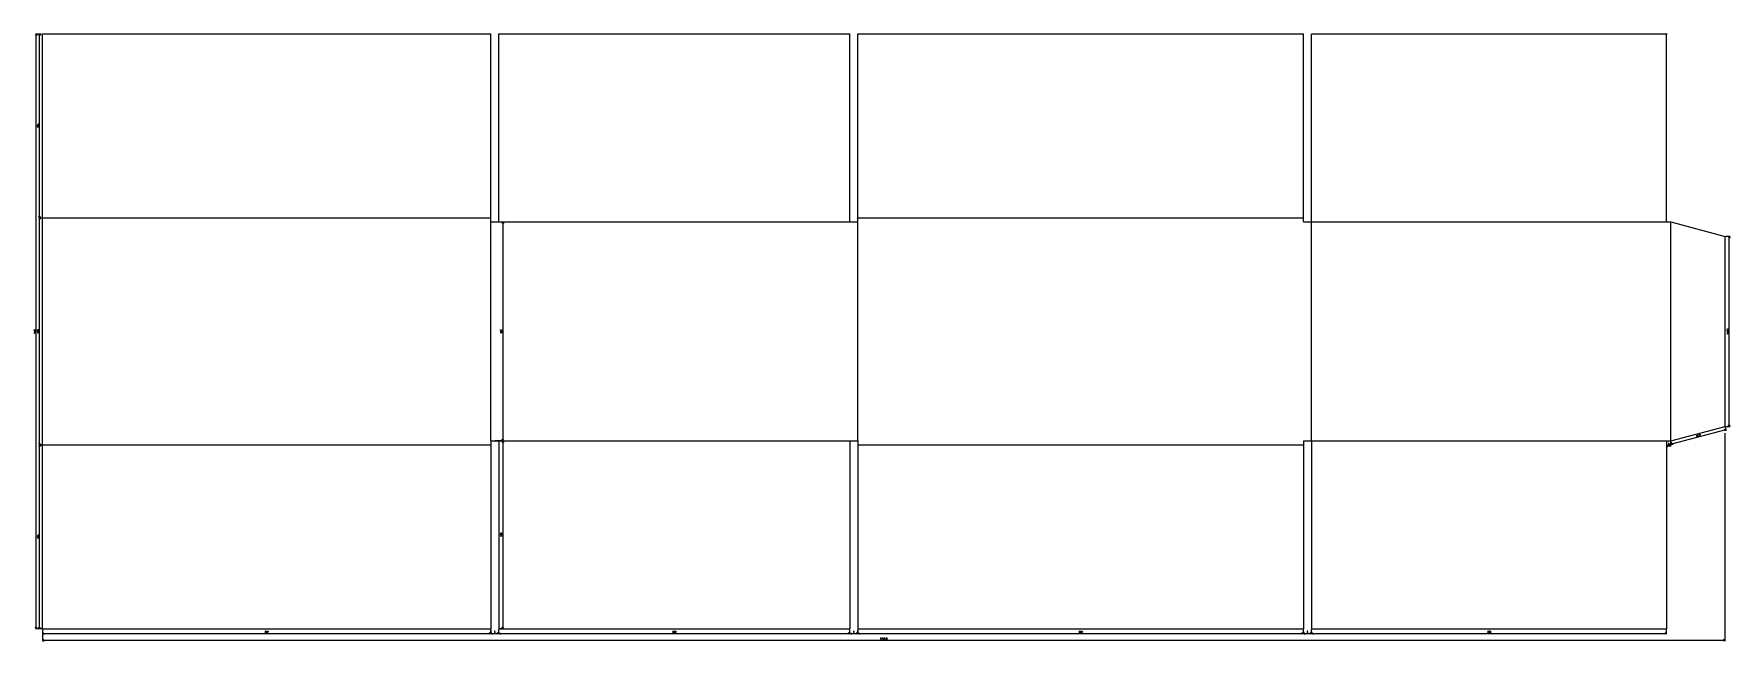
# Model space of a CAD drawing. Header units: millimetres. Extents: x 44 to 1300, y -315 to 134.
import ezdxf

# ---------------------------------------------------------------- set-up
doc = ezdxf.new("R2010")
doc.units = ezdxf.units.MM
for name, color, linetype, true_color in [('Bending', 6, 'CONTINUOUS', 0xff00ff), ('Cuts', 30, 'CONTINUOUS', 0xff9900), ('Dimensions', 254, 'CONTINUOUS', 0xb4dbd2)]:
    doc.layers.add(name, color=color, linetype=linetype, true_color=true_color)

msp = doc.modelspace()

# ---------------------------------------------------------------- linework, layer by layer
at = {"layer": 'Bending', "linetype": 'CONTINUOUS'}
for p, q in [((50.1, -2.4), (382.1, -2.4)), ((382.1, -167.4), (382.1, -5.4)), ((388.1, -5.4), (648.1, -5.4)), ((654.1, -2.4), (984.1, -2.4)), ((654.1, -167.4), (654.1, -5.4)), ((990.1, -5.4), (1253.1, -5.4)), ((990.1, -167.4), (990.1, -5.4)), ((1256.1, -167.4), (1256.1, -5.4)), ((50.1, -170.4), (382.1, -170.4)), ((388.1, -167.4), (648.1, -167.4)), ((654.1, -170.4), (984.1, -170.4)), ((990.1, -167.4), (1253.1, -167.4))]:
    msp.add_line(p, q, dxfattribs=at)
at = {"layer": 'Cuts', "linetype": 'CONTINUOUS'}
for p, q in [((50.1, -306.4), (50.1, 133.6)), ((50.1, 133.6), (382.1, 133.6)), ((382.1, -5.4), (382.1, 133.6)), ((388.1, 133.6), (648.1, 133.6)), ((388.1, -5.4), (388.1, 133.6)), ((648.1, -5.4), (648.1, 133.6)), ((654.1, 133.6), (984.1, 133.6)), ((654.1, -5.4), (654.1, 133.6)), ((984.1, -5.4), (984.1, 133.6)), ((990.1, -5.4), (990.1, 133.6)), ((990.4, 133.6), (1253.4, 133.6)), ((1253.1, -5.4), (1253.1, 133.6)), ((382.1, -5.4), (388.1, -5.4)), ((648.1, -5.4), (654.1, -5.4)), ((984.1, -5.4), (990.1, -5.4)), ((1253.1, -5.4), (1256.1, -5.4)), ((1256.1, -5.4), (1296.4, -16.2)), ((1296.4, -156.7), (1296.4, -16.2)), ((1256.1, -167.4), (1296.4, -156.7)), ((382.1, -167.4), (388.1, -167.4)), ((382.1, -167.4), (382.1, -306.4)), ((388.1, -167.4), (388.1, -306.4)), ((648.1, -167.4), (654.1, -167.4)), ((648.1, -167.4), (648.1, -306.4)), ((654.1, -167.4), (654.1, -306.4)), ((984.1, -167.4), (990.1, -167.4)), ((984.1, -167.4), (984.1, -306.4)), ((990.1, -167.4), (990.1, -306.4)), ((1253.1, -167.4), (1253.1, -306.4)), ((1253.1, -167.4), (1256.1, -167.4)), ((50.1, -306.4), (382.1, -306.4)), ((388.1, -306.4), (648.1, -306.4)), ((654.1, -306.4), (984.1, -306.4)), ((990.1, -306.4), (1253.1, -306.4))]:
    msp.add_line(p, q, dxfattribs=at)
at = {"layer": 'Dimensions', "linetype": 'CONTINUOUS'}
for p, q in [((45.5, 133.6), (44.913579, 132.473496)), ((44.91358, 133.6), (48.1, 133.6)), ((45.5, -306.4), (45.5, 133.6)), ((45.5, 133.6), (46.086421, 132.473496)), ((48, 133.6), (47.413579, 132.473496)), ((47.41358, 133.6), (49.2, 133.6)), ((48, -2.4), (48, 133.6)), ((48, 133.6), (48.586421, 132.473496)), ((46.304819, 66.742857), (46.304819, 66.552381)), ((46.304819, 66.552381), (46.352438, 66.457143)), ((46.304819, 65.266667), (46.304819, 65.885714)), ((46.304819, 65.885714), (46.685771, 65.552381)), ((47.304819, 64.647619), (46.304819, 64.647619)), ((46.304819, 64.647619), (46.447676, 64.552381)), ((46.352438, 66.457143), (46.400057, 66.409524)), ((46.400057, 66.409524), (46.542914, 66.314286)), ((46.447676, 64.552381), (46.542914, 64.457143)), ((46.542914, 66.314286), (46.73339, 66.266667)), ((46.542914, 64.457143), (46.590533, 64.361905)), ((46.73339, 66.742857), (46.685771, 66.647619)), ((46.685771, 66.647619), (46.685771, 66.457143)), ((46.685771, 66.457143), (46.73339, 66.361905)), ((46.685771, 65.695238), (46.73339, 65.790476)), ((46.685771, 65.552381), (46.685771, 65.695238)), ((46.781009, 66.790476), (46.73339, 66.742857)), ((46.73339, 66.361905), (46.781009, 66.314286)), ((46.73339, 66.266667), (47.114342, 66.266667)), ((46.73339, 65.790476), (46.781009, 65.838095)), ((46.876247, 66.838095), (46.781009, 66.790476)), ((46.781009, 66.314286), (46.876247, 66.266667)), ((46.781009, 65.838095), (46.876247, 65.885714)), ((47.114342, 66.838095), (46.876247, 66.838095)), ((46.876247, 65.885714), (47.114342, 65.885714)), ((47.20958, 66.790476), (47.114342, 66.838095)), ((47.114342, 66.266667), (47.20958, 66.314286)), ((47.114342, 65.885714), (47.20958, 65.838095)), ((47.2572, 66.742857), (47.20958, 66.790476)), ((47.20958, 66.314286), (47.2572, 66.361905)), ((47.20958, 65.838095), (47.2572, 65.790476)), ((47.2572, 65.314286), (47.20958, 65.266667)), ((47.304819, 66.647619), (47.2572, 66.742857)), ((47.2572, 66.361905), (47.304819, 66.457143)), ((47.2572, 65.790476), (47.304819, 65.695238)), ((47.304819, 65.409524), (47.2572, 65.314286)), ((47.304819, 66.457143), (47.304819, 66.647619)), ((47.304819, 65.695238), (47.304819, 65.409524)), ((47.304819, 64.933333), (47.304819, 64.361905)), ((48, -2.4), (47.413579, -1.273496)), ((48, -2.4), (47.413579, -3.526504)), ((49.2, -2.4), (47.41358, -2.4)), ((47.41358, -2.4), (49.2, -2.4)), ((48, -2.4), (48.586421, -1.273496)), ((48, -170.4), (48, -2.4)), ((48, -2.4), (48.586421, -3.526504)), ((385.2, -5.4), (391.58642, -5.4)), ((391, -5.4), (390.413579, -6.526504)), ((391, -5.4), (391, -167.4)), ((391, -5.4), (391.586421, -6.526504)), ((1300.08642, -16.2), (1296.9, -16.2)), ((1299.5, -16.2), (1298.913579, -17.326504)), ((1299.5, -156.7), (1299.5, -16.2)), ((1299.5, -16.2), (1300.086421, -17.326504)), ((43.7572, -86.447618), (44.471485, -86.685713)), ((43.7572, -87.399999), (44.471485, -87.638094)), ((43.804819, -85.399999), (43.852438, -85.304761)), ((43.804819, -85.495237), (43.804819, -85.399999)), ((43.852438, -85.590475), (43.804819, -85.495237)), ((43.852438, -85.304761), (43.900057, -85.257142)), ((43.900057, -85.638094), (43.852438, -85.590475)), ((43.900057, -85.257142), (43.995295, -85.209523)), ((43.995295, -85.685713), (43.900057, -85.638094)), ((43.995295, -85.209523), (44.185771, -85.161904)), ((44.185771, -85.733332), (43.995295, -85.685713)), ((44.138152, -86.209523), (44.804819, -86.209523)), ((44.138152, -87.161904), (44.804819, -87.161904)), ((44.185771, -85.161904), (44.423866, -85.161904)), ((44.423866, -85.733332), (44.185771, -85.733332)), ((44.423866, -85.161904), (44.614342, -85.209523)), ((44.614342, -85.685713), (44.423866, -85.733332)), ((44.471485, -86.685713), (44.471485, -86.066666)), ((44.471485, -87.638094), (44.471485, -87.019047)), ((44.614342, -85.209523), (44.70958, -85.257142)), ((44.70958, -85.638094), (44.614342, -85.685713)), ((44.70958, -85.257142), (44.7572, -85.304761)), ((44.7572, -85.590475), (44.70958, -85.638094)), ((44.7572, -85.304761), (44.804819, -85.399999)), ((44.804819, -85.495237), (44.7572, -85.590475)), ((44.804819, -85.399999), (44.804819, -85.495237)), ((46.304819, -85.35238), (46.352438, -85.257142)), ((46.304819, -85.542856), (46.304819, -85.35238)), ((46.352438, -85.638094), (46.304819, -85.542856)), ((46.304819, -86.209523), (46.304819, -86.399999)), ((46.304819, -86.399999), (46.352438, -86.495237)), ((47.304819, -87.35238), (46.304819, -87.35238)), ((46.304819, -87.35238), (46.447676, -87.447618)), ((46.352438, -85.257142), (46.400057, -85.209523)), ((46.400057, -85.685713), (46.352438, -85.638094)), ((46.352438, -86.495237), (46.400057, -86.542856)), ((46.400057, -85.209523), (46.495295, -85.161904)), ((46.495295, -85.733332), (46.400057, -85.685713)), ((46.400057, -86.542856), (46.542914, -86.638094)), ((46.447676, -87.447618), (46.542914, -87.542856)), ((46.495295, -85.161904), (46.542914, -85.161904)), ((46.542914, -85.733332), (46.495295, -85.733332)), ((46.542914, -85.161904), (46.638152, -85.209523)), ((46.638152, -85.685713), (46.542914, -85.733332)), ((46.542914, -86.638094), (46.73339, -86.685713)), ((46.542914, -87.542856), (46.590533, -87.638094)), ((46.638152, -85.209523), (46.685771, -85.257142)), ((46.685771, -85.638094), (46.638152, -85.685713)), ((46.685771, -85.257142), (46.73339, -85.35238)), ((46.73339, -85.542856), (46.685771, -85.638094)), ((46.73339, -86.209523), (46.685771, -86.304761)), ((46.685771, -86.304761), (46.685771, -86.495237)), ((46.685771, -86.495237), (46.73339, -86.590475)), ((46.781009, -85.257142), (46.73339, -85.35238)), ((46.73339, -85.35238), (46.73339, -85.542856)), ((46.73339, -85.542856), (46.781009, -85.638094)), ((46.781009, -86.161904), (46.73339, -86.209523)), ((46.73339, -86.590475), (46.781009, -86.638094)), ((46.73339, -86.685713), (47.114342, -86.685713)), ((46.828628, -85.209523), (46.781009, -85.257142)), ((46.781009, -85.638094), (46.828628, -85.685713)), ((46.876247, -86.114285), (46.781009, -86.161904)), ((46.781009, -86.638094), (46.876247, -86.685713)), ((46.923866, -85.161904), (46.828628, -85.209523)), ((46.828628, -85.685713), (46.923866, -85.733332)), ((47.114342, -86.114285), (46.876247, -86.114285)), ((47.114342, -85.161904), (46.923866, -85.161904)), ((46.923866, -85.733332), (47.114342, -85.733332)), ((47.20958, -85.209523), (47.114342, -85.161904)), ((47.114342, -85.733332), (47.20958, -85.685713)), ((47.20958, -86.161904), (47.114342, -86.114285)), ((47.114342, -86.685713), (47.20958, -86.638094)), ((47.2572, -85.257142), (47.20958, -85.209523)), ((47.20958, -85.685713), (47.2572, -85.638094)), ((47.2572, -86.209523), (47.20958, -86.161904)), ((47.20958, -86.638094), (47.2572, -86.590475)), ((47.304819, -85.35238), (47.2572, -85.257142)), ((47.2572, -85.638094), (47.304819, -85.542856)), ((47.304819, -86.304761), (47.2572, -86.209523)), ((47.2572, -86.590475), (47.304819, -86.495237)), ((47.304819, -85.542856), (47.304819, -85.35238)), ((47.304819, -86.495237), (47.304819, -86.304761)), ((47.304819, -87.066666), (47.304819, -87.638094)), ((389.304819, -85.35238), (389.352438, -85.257142)), ((389.304819, -85.590475), (389.304819, -85.35238)), ((389.352438, -85.685713), (389.304819, -85.590475)), ((389.304819, -86.209523), (389.304819, -86.399999)), ((389.304819, -86.399999), (389.352438, -86.495237)), ((390.304819, -87.35238), (389.304819, -87.35238)), ((389.304819, -87.35238), (389.447676, -87.447618)), ((389.352438, -85.257142), (389.400057, -85.209523)), ((389.400057, -85.733332), (389.352438, -85.685713)), ((389.352438, -86.495237), (389.400057, -86.542856)), ((389.400057, -85.209523), (389.495295, -85.161904)), ((389.400057, -86.542856), (389.542914, -86.638094)), ((389.447676, -87.447618), (389.542914, -87.542856)), ((389.495295, -85.161904), (389.590533, -85.161904)), ((389.542914, -86.638094), (389.73339, -86.685713)), ((389.542914, -87.542856), (389.590533, -87.638094)), ((389.590533, -85.161904), (389.73339, -85.209523)), ((389.73339, -86.209523), (389.685771, -86.304761)), ((389.685771, -86.304761), (389.685771, -86.495237)), ((389.685771, -86.495237), (389.73339, -86.590475)), ((389.73339, -85.209523), (390.304819, -85.780951)), ((389.781009, -86.161904), (389.73339, -86.209523)), ((389.73339, -86.590475), (389.781009, -86.638094)), ((389.73339, -86.685713), (390.114342, -86.685713)), ((389.876247, -86.114285), (389.781009, -86.161904)), ((389.781009, -86.638094), (389.876247, -86.685713)), ((390.114342, -86.114285), (389.876247, -86.114285)), ((390.20958, -86.161904), (390.114342, -86.114285)), ((390.114342, -86.685713), (390.20958, -86.638094)), ((390.2572, -86.209523), (390.20958, -86.161904)), ((390.20958, -86.638094), (390.2572, -86.590475)), ((390.304819, -86.304761), (390.2572, -86.209523)), ((390.2572, -86.590475), (390.304819, -86.495237)), ((390.304819, -85.780951), (390.304819, -85.161904)), ((390.304819, -86.495237), (390.304819, -86.304761)), ((390.304819, -87.066666), (390.304819, -87.638094)), ((1297.7572, -87.211904), (1298.471485, -87.449999)), ((1297.804819, -84.545238), (1297.804819, -85.021428)), ((1297.804819, -85.021428), (1298.281009, -85.069047)), ((1297.804819, -86.164285), (1297.852438, -86.069047)), ((1297.804819, -86.259523), (1297.804819, -86.164285)), ((1297.852438, -86.354761), (1297.804819, -86.259523)), ((1297.852438, -86.069047), (1297.900057, -86.021428)), ((1297.900057, -86.40238), (1297.852438, -86.354761)), ((1297.900057, -86.021428), (1297.995295, -85.973809)), ((1297.995295, -86.449999), (1297.900057, -86.40238)), ((1297.995295, -85.973809), (1298.185771, -85.92619)), ((1298.185771, -86.497618), (1297.995295, -86.449999)), ((1298.138152, -86.973809), (1298.804819, -86.973809)), ((1298.185771, -84.688095), (1298.23339, -84.592857)), ((1298.185771, -84.92619), (1298.185771, -84.688095)), ((1298.23339, -85.021428), (1298.185771, -84.92619)), ((1298.185771, -85.92619), (1298.423866, -85.92619)), ((1298.423866, -86.497618), (1298.185771, -86.497618)), ((1298.23339, -84.592857), (1298.281009, -84.545238)), ((1298.281009, -85.069047), (1298.23339, -85.021428)), ((1298.281009, -84.545238), (1298.376247, -84.497619)), ((1298.376247, -84.497619), (1298.614342, -84.497619)), ((1298.423866, -85.92619), (1298.614342, -85.973809)), ((1298.614342, -86.449999), (1298.423866, -86.497618)), ((1298.471485, -87.449999), (1298.471485, -86.830952)), ((1298.614342, -84.497619), (1298.70958, -84.545238)), ((1298.614342, -85.973809), (1298.70958, -86.021428)), ((1298.70958, -86.40238), (1298.614342, -86.449999)), ((1298.70958, -84.545238), (1298.7572, -84.592857)), ((1298.7572, -85.021428), (1298.70958, -85.069047)), ((1298.70958, -86.021428), (1298.7572, -86.069047)), ((1298.7572, -86.354761), (1298.70958, -86.40238)), ((1298.7572, -84.592857), (1298.804819, -84.688095)), ((1298.804819, -84.92619), (1298.7572, -85.021428)), ((1298.7572, -85.449999), (1298.804819, -85.449999)), ((1298.7572, -86.069047), (1298.804819, -86.164285)), ((1298.804819, -86.259523), (1298.7572, -86.354761)), ((1298.804819, -84.688095), (1298.804819, -84.92619)), ((1298.804819, -85.449999), (1298.900057, -85.497618)), ((1298.804819, -86.164285), (1298.804819, -86.259523)), ((1298.804819, -87.830952), (1298.804819, -88.40238)), ((1298.900057, -85.497618), (1298.947676, -85.545237)), ((1298.804819, -88.116666), (1297.804819, -88.116666)), ((1297.804819, -88.116666), (1297.947676, -88.211904)), ((1297.947676, -88.211904), (1298.042914, -88.307142)), ((1298.042914, -88.307142), (1298.090533, -88.40238)), ((1297.062881, -159.196646), (1256.762881, -169.896646)), ((1275.269013, -163.179923), (1275.222189, -163.931389)), ((1276.124748, -163.248332), (1276.044919, -163.318796)), ((1276.192357, -163.131843), (1276.124748, -163.248332)), ((1276.247746, -162.96933), (1276.192357, -163.131843)), ((1276.504364, -163.935843), (1276.247746, -162.96933)), ((1277.306307, -162.688273), (1277.950649, -162.517195)), ((1277.950649, -162.517195), (1277.793047, -163.593687)), ((1297.062881, -159.196646), (1295.823615, -158.918943)), ((1297.062881, -159.196646), (1296.124586, -160.05251)), ((1296.4, -315.48642), (1296.4, -161.8)), ((1296.528309, -157.183257), (1297.213367, -159.763429)), ((1296.9, -156.7), (1300.08642, -156.7)), ((1299.5, -156.7), (1298.913579, -155.573496)), ((1299.5, -156.7), (1300.086421, -155.573496)), ((48, -170.4), (47.413579, -169.273496)), ((48, -170.4), (47.413579, -171.526504)), ((49.6, -170.4), (47.41358, -170.4)), ((47.41358, -170.4), (49.6, -170.4)), ((48, -170.4), (48.586421, -169.273496)), ((48, -306.4), (48, -170.4)), ((48, -170.4), (48.586421, -171.526504)), ((391.58642, -167.4), (385.5, -167.4)), ((388.6, -167.4), (391.58642, -167.4)), ((391, -167.4), (390.413579, -166.273496)), ((391, -167.4), (390.413579, -168.526504)), ((391, -167.4), (391.586421, -166.273496)), ((391, -167.4), (391, -306.4)), ((391, -167.4), (391.586421, -168.526504)), ((1253.1, -167.8), (1253.1, -171.48642)), ((1253.1, -170.9), (1254.226504, -170.313579)), ((1253.1, -170.9), (1256.1, -170.9)), ((1253.1, -170.9), (1254.226504, -171.486421)), ((1254.266667, -169.204819), (1254.885714, -169.204819)), ((1254.314286, -170.1572), (1254.266667, -170.10958)), ((1254.409524, -170.204819), (1254.314286, -170.1572)), ((1254.695238, -170.204819), (1254.409524, -170.204819)), ((1254.885714, -169.204819), (1254.552381, -169.585771)), ((1254.552381, -169.585771), (1254.695238, -169.585771)), ((1254.695238, -169.585771), (1254.790476, -169.63339)), ((1254.790476, -170.1572), (1254.695238, -170.204819)), ((1254.790476, -169.63339), (1254.838095, -169.681009)), ((1254.838095, -170.10958), (1254.790476, -170.1572)), ((1254.838095, -169.681009), (1254.885714, -169.776247)), ((1254.885714, -170.014342), (1254.838095, -170.10958)), ((1254.885714, -169.776247), (1254.885714, -170.014342)), ((1256.1, -170.9), (1254.973496, -170.313579)), ((1256.1, -170.9), (1254.973496, -171.486421)), ((1256.1, -171.48642), (1256.1, -168.1)), ((1256.228309, -167.883257), (1256.913367, -170.463429)), ((1256.762881, -169.896646), (1257.701176, -169.040782)), ((1256.762881, -169.896646), (1258.002147, -170.174349)), ((1275.222189, -163.931389), (1275.820507, -163.772531)), ((1275.596894, -163.487019), (1275.767973, -164.131361)), ((1276.78051, -163.862524), (1276.228217, -164.009163)), ((1277.21917, -163.844594), (1277.185365, -163.902838)), ((1277.240755, -163.740325), (1277.21917, -163.844594)), ((1277.228535, -163.694301), (1277.240755, -163.740325)), ((46.304819, -237.257142), (46.304819, -237.447618)), ((46.304819, -237.447618), (46.352438, -237.542856)), ((46.304819, -238.733332), (46.304819, -238.114285)), ((46.304819, -238.114285), (46.685771, -238.447618)), ((46.352438, -237.542856), (46.400057, -237.590475)), ((46.400057, -237.590475), (46.542914, -237.685713)), ((46.542914, -237.685713), (46.73339, -237.733332)), ((46.73339, -237.257142), (46.685771, -237.35238)), ((46.685771, -237.35238), (46.685771, -237.542856)), ((46.685771, -237.542856), (46.73339, -237.638094)), ((46.685771, -238.304761), (46.73339, -238.209523)), ((46.685771, -238.447618), (46.685771, -238.304761)), ((46.781009, -237.209523), (46.73339, -237.257142)), ((46.73339, -237.638094), (46.781009, -237.685713)), ((46.73339, -237.733332), (47.114342, -237.733332)), ((46.73339, -238.209523), (46.781009, -238.161904)), ((46.876247, -237.161904), (46.781009, -237.209523)), ((46.781009, -237.685713), (46.876247, -237.733332)), ((46.781009, -238.161904), (46.876247, -238.114285)), ((47.114342, -237.161904), (46.876247, -237.161904)), ((46.876247, -238.114285), (47.114342, -238.114285)), ((47.20958, -237.209523), (47.114342, -237.161904)), ((47.114342, -237.733332), (47.20958, -237.685713)), ((47.114342, -238.114285), (47.20958, -238.161904)), ((47.2572, -237.257142), (47.20958, -237.209523)), ((47.20958, -237.685713), (47.2572, -237.638094)), ((47.20958, -238.161904), (47.2572, -238.209523)), ((47.2572, -238.685713), (47.20958, -238.733332)), ((47.304819, -237.35238), (47.2572, -237.257142)), ((47.2572, -237.638094), (47.304819, -237.542856)), ((47.2572, -238.209523), (47.304819, -238.304761)), ((47.304819, -238.590475), (47.2572, -238.685713)), ((47.304819, -237.542856), (47.304819, -237.35238)), ((47.304819, -238.304761), (47.304819, -238.590475)), ((389.352438, -235.757142), (389.304819, -235.85238)), ((389.304819, -235.85238), (389.304819, -236.042856)), ((389.304819, -236.042856), (389.352438, -236.138094)), ((389.304819, -237.233332), (389.304819, -236.614285)), ((389.304819, -236.614285), (389.685771, -236.947618)), ((390.304819, -237.85238), (389.304819, -237.85238)), ((389.304819, -237.85238), (389.447676, -237.947618)), ((389.400057, -235.709523), (389.352438, -235.757142)), ((389.352438, -236.138094), (389.400057, -236.185713)), ((389.495295, -235.661904), (389.400057, -235.709523)), ((389.400057, -236.185713), (389.495295, -236.233332)), ((389.447676, -237.947618), (389.542914, -238.042856)), ((389.876247, -235.661904), (389.495295, -235.661904)), ((389.495295, -236.233332), (389.73339, -236.233332)), ((389.542914, -238.042856), (389.590533, -238.138094)), ((389.685771, -236.804761), (389.73339, -236.709523)), ((389.685771, -236.947618), (389.685771, -236.804761)), ((389.828628, -235.709523), (389.73339, -235.661904)), ((389.73339, -236.233332), (389.828628, -236.185713)), ((389.73339, -236.709523), (389.781009, -236.661904)), ((389.781009, -236.661904), (389.876247, -236.614285)), ((389.876247, -235.757142), (389.828628, -235.709523)), ((389.828628, -236.185713), (389.876247, -236.138094)), ((390.066723, -235.709523), (389.876247, -235.661904)), ((389.923866, -235.85238), (389.876247, -235.757142)), ((389.876247, -236.138094), (389.923866, -236.042856)), ((389.876247, -236.614285), (390.114342, -236.614285)), ((389.923866, -236.042856), (389.923866, -235.85238)), ((390.20958, -235.804761), (390.066723, -235.709523)), ((390.114342, -236.614285), (390.20958, -236.661904)), ((390.2572, -235.85238), (390.20958, -235.804761)), ((390.20958, -236.661904), (390.2572, -236.709523)), ((390.2572, -237.185713), (390.20958, -237.233332)), ((390.304819, -235.947618), (390.2572, -235.85238)), ((390.2572, -236.709523), (390.304819, -236.804761)), ((390.304819, -237.090475), (390.2572, -237.185713)), ((390.304819, -236.138094), (390.304819, -235.947618)), ((390.304819, -236.804761), (390.304819, -237.090475)), ((390.304819, -237.566666), (390.304819, -238.138094)), ((47.304819, -239.35238), (46.304819, -239.35238)), ((46.304819, -239.35238), (46.447676, -239.447618)), ((46.447676, -239.447618), (46.542914, -239.542856)), ((46.542914, -239.542856), (46.590533, -239.638094)), ((47.304819, -239.066666), (47.304819, -239.638094)), ((45.5, -306.4), (44.913579, -305.273496)), ((49.6, -306.4), (44.91358, -306.4)), ((45.5, -306.4), (46.086421, -305.273496)), ((48, -306.4), (47.413579, -305.273496)), ((49.6, -306.4), (47.41358, -306.4)), ((48, -306.4), (48.586421, -305.273496)), ((50.1, -306.9), (50.1, -315.48642)), ((50.1, -306.9), (50.1, -310.48642)), ((50.1, -309.9), (51.226504, -309.313579)), ((50.1, -309.9), (382.1, -309.9)), ((50.1, -309.9), (51.226504, -310.486421)), ((214.814286, -308.204819), (215.433333, -308.204819)), ((214.861905, -309.1572), (214.814286, -309.10958)), ((214.957143, -309.204819), (214.861905, -309.1572)), ((215.242857, -309.204819), (214.957143, -309.204819)), ((215.433333, -308.204819), (215.1, -308.585771)), ((215.1, -308.585771), (215.242857, -308.585771)), ((215.242857, -308.585771), (215.338095, -308.63339)), ((215.338095, -309.1572), (215.242857, -309.204819)), ((215.338095, -308.63339), (215.385714, -308.681009)), ((215.385714, -309.10958), (215.338095, -309.1572)), ((215.385714, -308.681009), (215.433333, -308.776247)), ((215.433333, -309.014342), (215.385714, -309.10958)), ((215.433333, -308.776247), (215.433333, -309.014342)), ((215.766667, -308.204819), (216.385714, -308.204819)), ((215.814286, -309.1572), (215.766667, -309.10958)), ((215.909524, -309.204819), (215.814286, -309.1572)), ((216.195238, -309.204819), (215.909524, -309.204819)), ((216.385714, -308.204819), (216.052381, -308.585771)), ((216.052381, -308.585771), (216.195238, -308.585771)), ((216.195238, -308.585771), (216.290476, -308.63339)), ((216.290476, -309.1572), (216.195238, -309.204819)), ((216.290476, -308.63339), (216.338095, -308.681009)), ((216.338095, -309.10958), (216.290476, -309.1572)), ((216.338095, -308.681009), (216.385714, -308.776247)), ((216.385714, -309.014342), (216.338095, -309.10958)), ((216.385714, -308.776247), (216.385714, -309.014342)), ((217.290476, -308.63339), (216.719048, -309.204819)), ((216.719048, -309.204819), (217.338095, -309.204819)), ((216.766667, -308.300057), (216.814286, -308.252438)), ((216.814286, -308.252438), (216.909524, -308.204819)), ((216.909524, -308.204819), (217.147619, -308.204819)), ((217.147619, -308.204819), (217.242857, -308.252438)), ((217.242857, -308.252438), (217.290476, -308.300057)), ((217.290476, -308.300057), (217.338095, -308.395295)), ((217.338095, -308.490533), (217.290476, -308.63339)), ((217.338095, -308.395295), (217.338095, -308.490533)), ((382.1, -309.9), (380.973496, -309.313579)), ((382.1, -309.9), (380.973496, -310.486421)), ((382.1, -306.9), (382.1, -310.48642)), ((382.1, -310.48642), (382.1, -307.2)), ((382.1, -309.9), (383.226504, -309.313579)), ((382.1, -309.9), (388.1, -309.9)), ((382.1, -309.9), (383.226504, -310.486421)), ((384.861905, -308.442914), (384.814286, -308.63339)), ((384.814286, -308.63339), (384.814286, -309.014342)), ((384.861905, -308.681009), (384.814286, -308.776247)), ((384.814286, -309.014342), (384.861905, -309.10958)), ((384.957143, -308.300057), (384.861905, -308.442914)), ((384.909524, -308.63339), (384.861905, -308.681009)), ((384.861905, -309.10958), (384.909524, -309.1572)), ((385.004762, -308.585771), (384.909524, -308.63339)), ((384.909524, -309.1572), (385.004762, -309.204819)), ((385.004762, -308.252438), (384.957143, -308.300057)), ((385.1, -308.204819), (385.004762, -308.252438)), ((385.195238, -308.585771), (385.004762, -308.585771)), ((385.004762, -309.204819), (385.195238, -309.204819)), ((385.290476, -308.204819), (385.1, -308.204819)), ((385.290476, -308.63339), (385.195238, -308.585771)), ((385.195238, -309.204819), (385.290476, -309.1572)), ((385.338095, -308.681009), (385.290476, -308.63339)), ((385.290476, -309.1572), (385.338095, -309.10958)), ((385.385714, -308.776247), (385.338095, -308.681009)), ((385.338095, -309.10958), (385.385714, -309.014342)), ((385.385714, -309.014342), (385.385714, -308.776247)), ((388.1, -309.9), (386.973496, -309.313579)), ((388.1, -309.9), (386.973496, -310.486421)), ((388.1, -310.48642), (388.1, -306.9)), ((388.1, -309.9), (389.226504, -309.313579)), ((388.1, -309.9), (648.1, -309.9)), ((388.1, -309.9), (389.226504, -310.486421)), ((391.58642, -306.4), (388.9, -306.4)), ((391, -306.4), (390.413579, -305.273496)), ((391, -306.4), (391.586421, -305.273496)), ((517.385714, -308.63339), (516.814286, -309.204819)), ((516.814286, -309.204819), (517.433333, -309.204819)), ((516.861905, -308.300057), (516.909524, -308.252438)), ((516.909524, -308.252438), (517.004762, -308.204819)), ((517.004762, -308.204819), (517.242857, -308.204819)), ((517.242857, -308.204819), (517.338095, -308.252438)), ((517.338095, -308.252438), (517.385714, -308.300057)), ((517.385714, -308.300057), (517.433333, -308.395295)), ((517.433333, -308.490533), (517.385714, -308.63339)), ((517.433333, -308.395295), (517.433333, -308.490533)), ((517.861905, -308.442914), (517.814286, -308.63339)), ((517.814286, -308.63339), (517.814286, -309.014342)), ((517.861905, -308.681009), (517.814286, -308.776247)), ((517.814286, -309.014342), (517.861905, -309.10958)), ((517.957143, -308.300057), (517.861905, -308.442914)), ((517.909524, -308.63339), (517.861905, -308.681009)), ((517.861905, -309.10958), (517.909524, -309.1572)), ((518.004762, -308.585771), (517.909524, -308.63339)), ((517.909524, -309.1572), (518.004762, -309.204819)), ((518.004762, -308.252438), (517.957143, -308.300057)), ((518.1, -308.204819), (518.004762, -308.252438)), ((518.195238, -308.585771), (518.004762, -308.585771)), ((518.004762, -309.204819), (518.195238, -309.204819)), ((518.290476, -308.204819), (518.1, -308.204819)), ((518.290476, -308.63339), (518.195238, -308.585771)), ((518.195238, -309.204819), (518.290476, -309.1572)), ((518.338095, -308.681009), (518.290476, -308.63339)), ((518.290476, -309.1572), (518.338095, -309.10958)), ((518.385714, -308.776247), (518.338095, -308.681009)), ((518.338095, -309.10958), (518.385714, -309.014342)), ((518.385714, -309.014342), (518.385714, -308.776247)), ((518.766667, -308.585771), (518.814286, -308.395295)), ((518.766667, -308.823866), (518.766667, -308.585771)), ((518.814286, -309.014342), (518.766667, -308.823866)), ((518.814286, -308.395295), (518.861905, -308.300057)), ((518.861905, -309.10958), (518.814286, -309.014342)), ((518.861905, -308.300057), (518.909524, -308.252438)), ((518.909524, -309.1572), (518.861905, -309.10958)), ((518.909524, -308.252438), (519.004762, -308.204819)), ((519.004762, -309.204819), (518.909524, -309.1572)), ((519.004762, -308.204819), (519.1, -308.204819)), ((519.1, -309.204819), (519.004762, -309.204819)), ((519.1, -308.204819), (519.195238, -308.252438)), ((519.195238, -309.1572), (519.1, -309.204819)), ((519.195238, -308.252438), (519.242857, -308.300057)), ((519.242857, -309.10958), (519.195238, -309.1572)), ((519.242857, -308.300057), (519.290476, -308.395295)), ((519.290476, -309.014342), (519.242857, -309.10958)), ((519.290476, -308.395295), (519.338095, -308.585771)), ((519.338095, -308.823866), (519.290476, -309.014342)), ((519.338095, -308.585771), (519.338095, -308.823866)), ((648.1, -309.9), (646.973496, -309.313579)), ((648.1, -309.9), (646.973496, -310.486421)), ((648.1, -310.48642), (648.1, -307.3)), ((648.1, -309.9), (649.226504, -309.313579)), ((648.1, -309.9), (654.1, -309.9)), ((648.1, -309.9), (649.226504, -310.486421)), ((650.861905, -308.442914), (650.814286, -308.63339)), ((650.814286, -308.63339), (650.814286, -309.014342)), ((650.861905, -308.681009), (650.814286, -308.776247)), ((650.814286, -309.014342), (650.861905, -309.10958)), ((650.957143, -308.300057), (650.861905, -308.442914)), ((650.909524, -308.63339), (650.861905, -308.681009)), ((650.861905, -309.10958), (650.909524, -309.1572)), ((651.004762, -308.585771), (650.909524, -308.63339)), ((650.909524, -309.1572), (651.004762, -309.204819)), ((651.004762, -308.252438), (650.957143, -308.300057)), ((651.1, -308.204819), (651.004762, -308.252438)), ((651.195238, -308.585771), (651.004762, -308.585771)), ((651.004762, -309.204819), (651.195238, -309.204819)), ((651.290476, -308.204819), (651.1, -308.204819)), ((651.290476, -308.63339), (651.195238, -308.585771)), ((651.195238, -309.204819), (651.290476, -309.1572)), ((651.338095, -308.681009), (651.290476, -308.63339)), ((651.290476, -309.1572), (651.338095, -309.10958)), ((651.385714, -308.776247), (651.338095, -308.681009)), ((651.338095, -309.10958), (651.385714, -309.014342)), ((651.385714, -309.014342), (651.385714, -308.776247)), ((654.1, -309.9), (652.973496, -309.313579)), ((654.1, -309.9), (652.973496, -310.486421)), ((654.1, -310.48642), (654.1, -307.1)), ((654.1, -307.5), (654.1, -310.48642)), ((654.1, -309.9), (655.226504, -309.313579)), ((654.1, -309.9), (984.1, -309.9)), ((654.1, -309.9), (655.226504, -310.486421)), ((670.916667, -313.442914), (670.821429, -313.490533)), ((671.011905, -313.347676), (670.916667, -313.442914)), ((671.107143, -313.204819), (671.011905, -313.347676)), ((671.107143, -314.204819), (671.107143, -313.204819)), ((672.297619, -313.63339), (671.726191, -314.204819)), ((671.77381, -313.300057), (671.821429, -313.252438)), ((671.821429, -313.252438), (671.916667, -313.204819)), ((671.916667, -313.204819), (672.154762, -313.204819)), ((672.154762, -313.204819), (672.25, -313.252438)), ((672.25, -313.252438), (672.297619, -313.300057)), ((672.297619, -313.300057), (672.345238, -313.395295)), ((672.345238, -313.490533), (672.297619, -313.63339)), ((672.345238, -313.395295), (672.345238, -313.490533)), ((672.964286, -313.1572), (672.726191, -313.871485)), ((672.726191, -313.871485), (673.345238, -313.871485)), ((673.202381, -313.538152), (673.202381, -314.204819)), ((673.726191, -313.442914), (673.678572, -313.63339)), ((673.678572, -313.63339), (673.678572, -314.014342)), ((673.726191, -313.681009), (673.678572, -313.776247)), ((673.678572, -314.014342), (673.726191, -314.10958)), ((673.821429, -313.300057), (673.726191, -313.442914)), ((673.77381, -313.63339), (673.726191, -313.681009)), ((673.869048, -313.585771), (673.77381, -313.63339)), ((673.869048, -313.252438), (673.821429, -313.300057)), ((673.964286, -313.204819), (673.869048, -313.252438)), ((674.059524, -313.585771), (673.869048, -313.585771)), ((674.154762, -313.204819), (673.964286, -313.204819)), ((674.154762, -313.63339), (674.059524, -313.585771)), ((674.202381, -313.681009), (674.154762, -313.63339)), ((674.25, -313.776247), (674.202381, -313.681009)), ((674.202381, -314.10958), (674.25, -314.014342)), ((674.25, -314.014342), (674.25, -313.776247)), ((675.059524, -313.204819), (675.678571, -313.204819)), ((675.678571, -313.204819), (675.345238, -313.585771)), ((675.345238, -313.585771), (675.488095, -313.585771)), ((675.488095, -313.585771), (675.583333, -313.63339)), ((675.583333, -313.63339), (675.630952, -313.681009)), ((675.630952, -313.681009), (675.678571, -313.776247)), ((675.678571, -314.014342), (675.630952, -314.10958)), ((675.678571, -313.776247), (675.678571, -314.014342)), ((817.814286, -308.204819), (818.433333, -308.204819)), ((817.861905, -309.1572), (817.814286, -309.10958)), ((817.957143, -309.204819), (817.861905, -309.1572)), ((818.242857, -309.204819), (817.957143, -309.204819)), ((818.433333, -308.204819), (818.1, -308.585771)), ((818.1, -308.585771), (818.242857, -308.585771)), ((818.242857, -308.585771), (818.338095, -308.63339)), ((818.338095, -309.1572), (818.242857, -309.204819)), ((818.338095, -308.63339), (818.385714, -308.681009)), ((818.385714, -309.10958), (818.338095, -309.1572)), ((818.385714, -308.681009), (818.433333, -308.776247)), ((818.433333, -309.014342), (818.385714, -309.10958)), ((818.433333, -308.776247), (818.433333, -309.014342)), ((818.766667, -308.204819), (819.385714, -308.204819)), ((818.814286, -309.1572), (818.766667, -309.10958)), ((818.909524, -309.204819), (818.814286, -309.1572)), ((819.195238, -309.204819), (818.909524, -309.204819)), ((819.385714, -308.204819), (819.052381, -308.585771)), ((819.052381, -308.585771), (819.195238, -308.585771)), ((819.195238, -308.585771), (819.290476, -308.63339)), ((819.290476, -309.1572), (819.195238, -309.204819)), ((819.290476, -308.63339), (819.338095, -308.681009)), ((819.338095, -309.10958), (819.290476, -309.1572)), ((819.338095, -308.681009), (819.385714, -308.776247)), ((819.385714, -309.014342), (819.338095, -309.10958)), ((819.385714, -308.776247), (819.385714, -309.014342)), ((819.766667, -308.585771), (819.814286, -308.395295)), ((819.766667, -308.823866), (819.766667, -308.585771)), ((819.814286, -309.014342), (819.766667, -308.823866)), ((819.814286, -308.395295), (819.861905, -308.300057)), ((819.861905, -309.10958), (819.814286, -309.014342)), ((819.861905, -308.300057), (819.909524, -308.252438)), ((819.909524, -309.1572), (819.861905, -309.10958)), ((819.909524, -308.252438), (820.004762, -308.204819)), ((820.004762, -309.204819), (819.909524, -309.1572)), ((820.004762, -308.204819), (820.1, -308.204819)), ((820.1, -309.204819), (820.004762, -309.204819)), ((820.1, -308.204819), (820.195238, -308.252438)), ((820.195238, -309.1572), (820.1, -309.204819)), ((820.195238, -308.252438), (820.242857, -308.300057)), ((820.242857, -309.10958), (820.195238, -309.1572)), ((820.242857, -308.300057), (820.290476, -308.395295)), ((820.290476, -309.014342), (820.242857, -309.10958)), ((820.290476, -308.395295), (820.338095, -308.585771)), ((820.338095, -308.823866), (820.290476, -309.014342)), ((820.338095, -308.585771), (820.338095, -308.823866)), ((984.1, -309.9), (982.973496, -309.313579)), ((984.1, -309.9), (982.973496, -310.486421)), ((984.1, -310.48642), (984.1, -306.9)), ((984.1, -308.7), (984.1, -310.48642)), ((984.1, -309.9), (985.226504, -309.313579)), ((984.1, -309.9), (990.1, -309.9)), ((984.1, -309.9), (985.226504, -310.486421)), ((986.861905, -308.442914), (986.814286, -308.63339)), ((986.814286, -308.63339), (986.814286, -309.014342)), ((986.861905, -308.681009), (986.814286, -308.776247)), ((986.814286, -309.014342), (986.861905, -309.10958)), ((986.957143, -308.300057), (986.861905, -308.442914)), ((986.909524, -308.63339), (986.861905, -308.681009)), ((986.861905, -309.10958), (986.909524, -309.1572)), ((987.004762, -308.585771), (986.909524, -308.63339)), ((986.909524, -309.1572), (987.004762, -309.204819)), ((987.004762, -308.252438), (986.957143, -308.300057)), ((987.1, -308.204819), (987.004762, -308.252438)), ((987.195238, -308.585771), (987.004762, -308.585771)), ((987.004762, -309.204819), (987.195238, -309.204819)), ((987.290476, -308.204819), (987.1, -308.204819)), ((987.290476, -308.63339), (987.195238, -308.585771)), ((987.195238, -309.204819), (987.290476, -309.1572)), ((987.338095, -308.681009), (987.290476, -308.63339)), ((987.290476, -309.1572), (987.338095, -309.10958)), ((987.385714, -308.776247), (987.338095, -308.681009)), ((987.338095, -309.10958), (987.385714, -309.014342)), ((987.385714, -309.014342), (987.385714, -308.776247)), ((990.1, -309.9), (988.973496, -309.313579)), ((990.1, -309.9), (988.973496, -310.486421)), ((990.1, -310.48642), (990.1, -307)), ((990.1, -308.8), (990.1, -310.48642)), ((990.1, -309.9), (991.226504, -309.313579)), ((990.1, -309.9), (1253.1, -309.9)), ((990.1, -309.9), (991.226504, -310.486421)), ((1120.885714, -308.63339), (1120.314286, -309.204819)), ((1120.314286, -309.204819), (1120.933333, -309.204819)), ((1120.361905, -308.300057), (1120.409524, -308.252438)), ((1120.409524, -308.252438), (1120.504762, -308.204819)), ((1120.504762, -308.204819), (1120.742857, -308.204819)), ((1120.742857, -308.204819), (1120.838095, -308.252438)), ((1120.838095, -308.252438), (1120.885714, -308.300057)), ((1120.885714, -308.300057), (1120.933333, -308.395295)), ((1120.933333, -308.490533), (1120.885714, -308.63339)), ((1120.933333, -308.395295), (1120.933333, -308.490533)), ((1121.361905, -308.442914), (1121.314286, -308.63339)), ((1121.314286, -308.63339), (1121.314286, -309.014342)), ((1121.361905, -308.681009), (1121.314286, -308.776247)), ((1121.314286, -309.014342), (1121.361905, -309.10958)), ((1121.457143, -308.300057), (1121.361905, -308.442914)), ((1121.409524, -308.63339), (1121.361905, -308.681009)), ((1121.361905, -309.10958), (1121.409524, -309.1572)), ((1121.504762, -308.585771), (1121.409524, -308.63339)), ((1121.409524, -309.1572), (1121.504762, -309.204819)), ((1121.504762, -308.252438), (1121.457143, -308.300057)), ((1121.6, -308.204819), (1121.504762, -308.252438)), ((1121.695238, -308.585771), (1121.504762, -308.585771)), ((1121.504762, -309.204819), (1121.695238, -309.204819)), ((1121.790476, -308.204819), (1121.6, -308.204819)), ((1121.790476, -308.63339), (1121.695238, -308.585771)), ((1121.695238, -309.204819), (1121.790476, -309.1572)), ((1121.838095, -308.681009), (1121.790476, -308.63339)), ((1121.790476, -309.1572), (1121.838095, -309.10958)), ((1121.885714, -308.776247), (1121.838095, -308.681009)), ((1121.838095, -309.10958), (1121.885714, -309.014342)), ((1121.885714, -309.014342), (1121.885714, -308.776247)), ((1122.219048, -308.204819), (1122.838095, -308.204819)), ((1122.266667, -309.1572), (1122.219048, -309.10958)), ((1122.361905, -309.204819), (1122.266667, -309.1572)), ((1122.647619, -309.204819), (1122.361905, -309.204819)), ((1122.838095, -308.204819), (1122.504762, -308.585771)), ((1122.504762, -308.585771), (1122.647619, -308.585771)), ((1122.647619, -308.585771), (1122.742857, -308.63339)), ((1122.742857, -309.1572), (1122.647619, -309.204819)), ((1122.742857, -308.63339), (1122.790476, -308.681009)), ((1122.790476, -309.10958), (1122.742857, -309.1572)), ((1122.790476, -308.681009), (1122.838095, -308.776247)), ((1122.838095, -309.014342), (1122.790476, -309.10958)), ((1122.838095, -308.776247), (1122.838095, -309.014342)), ((1253.1, -309.9), (1251.973496, -309.313579)), ((1253.1, -309.9), (1251.973496, -310.486421)), ((1253.1, -310.48642), (1253.1, -307)), ((50.1, -314.9), (51.226504, -314.313579)), ((50.1, -314.9), (1296.4, -314.9)), ((50.1, -314.9), (51.226504, -315.486421)), ((671.392857, -314.204819), (670.821429, -314.204819)), ((671.726191, -314.204819), (672.345238, -314.204819)), ((673.726191, -314.10958), (673.77381, -314.1572)), ((673.77381, -314.1572), (673.869048, -314.204819)), ((673.869048, -314.204819), (674.059524, -314.204819)), ((674.059524, -314.204819), (674.154762, -314.1572)), ((674.154762, -314.1572), (674.202381, -314.10958)), ((674.678572, -314.300057), (674.630953, -314.347676)), ((674.726191, -314.204819), (674.678572, -314.300057)), ((674.726191, -314.1572), (674.726191, -314.204819)), ((675.107143, -314.1572), (675.059524, -314.10958)), ((675.202381, -314.204819), (675.107143, -314.1572)), ((675.488095, -314.204819), (675.202381, -314.204819)), ((675.583333, -314.1572), (675.488095, -314.204819)), ((675.630952, -314.10958), (675.583333, -314.1572)), ((1296.4, -314.9), (1295.273496, -314.313579)), ((1296.4, -314.9), (1295.273496, -315.486421))]:
    msp.add_line(p, q, dxfattribs=at)

doc.saveas('drawing.dxf')
